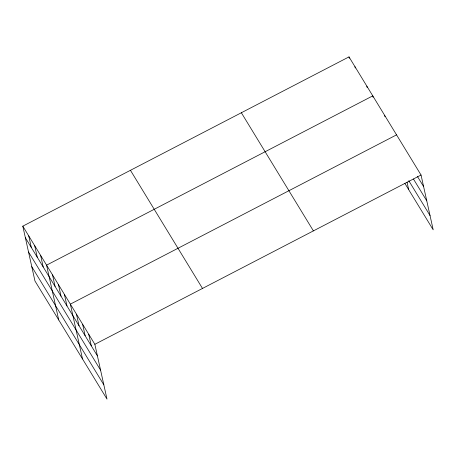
<?xml version="1.0" encoding="UTF-8"?>
<svg xmlns="http://www.w3.org/2000/svg" width="456" height="456" viewBox="0 0 456 456"><rect width="100%" height="100%" fill="white"/><g stroke="black" fill="none" stroke-linecap="round" stroke-linejoin="round"><path stroke-width="0.68" d="M22.8 226.165L94.854 344.303L107 399.114L34.952 280.97L22.8 226.165L349 56.886L421.048 175.03L433.2 229.835L404.854 183.363M396.549 134.862L70.355 304.135L82.507 358.946M94.854 344.303L421.048 175.03M417.491 176.552L423.613 186.589M413.45 179.008L426.776 200.862M408.781 180.713L430.036 215.568M241.355 112.746L313.403 230.89M130.444 170.299L202.498 288.443M25.365 237.724L97.413 355.868M28.528 251.997L100.576 370.141M31.789 266.703L103.837 384.841M407.043 182.195L408.701 189.667M384.664 115.368L384.967 116.725M373.076 97.231L372.774 95.874L46.575 265.153L58.727 319.958M366.829 86.127L367.131 87.484M354.945 66.633L355.241 67.995M349 56.886L349.302 58.248M88.726 334.265L91.291 345.825M82.604 324.222L85.164 335.787M76.477 314.178L79.042 325.744M64.41 294.388L66.975 305.953M58.465 284.641L61.03 296.206M52.52 274.894L55.085 286.459M40.635 255.406L43.195 266.965M34.69 245.659L37.249 257.218M28.745 235.912L31.31 247.471"/></g></svg>
